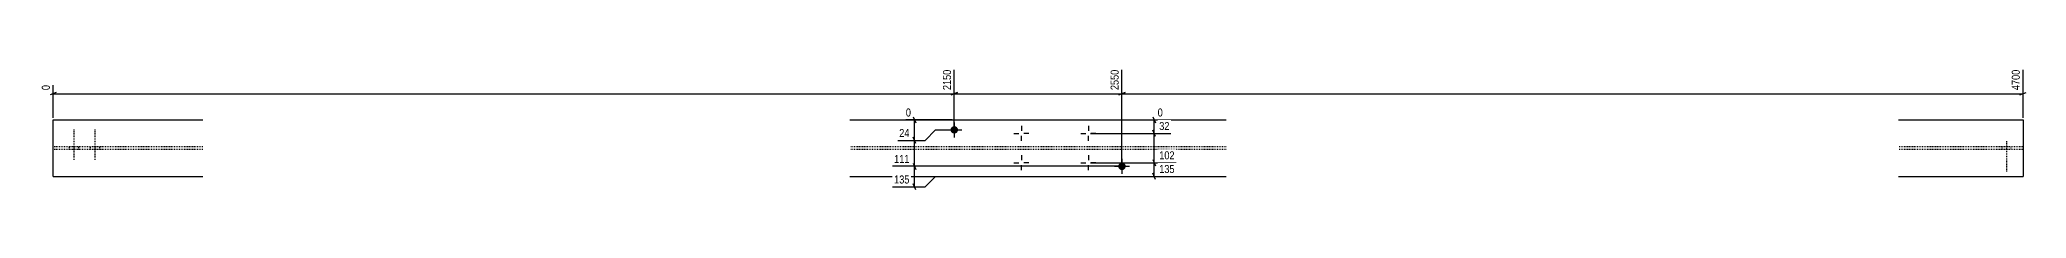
# Model space of a CAD drawing. Header units: millimetres. Extents: x 15 to 16351, y 11 to 573.
# Drawn here: x 11611 to 16351, y 15 to 306 of the extents above; entities that cross this region are included whole.
import ezdxf

# ---------------------------------------------------------------- set-up
doc = ezdxf.new("R2010")
doc.units = ezdxf.units.MM
doc.linetypes.add('DXK_LINE_DOT2', pattern=[3.9198, 1.9599, -1.9599])
doc.layers.add('MÅLSÆTNING', color=7, linetype='Continuous')
doc.layers.add('STÅL', color=7, linetype='Continuous')
doc.styles.add('Arial Narrow', font='ARIALN.TTF', dxfattribs={"height": 0.2})

msp = doc.modelspace()

# ---------------------------------------------------------------- hatches: boundary and pattern name
at = {"layer": 'STÅL', "linetype": 'Continuous'}
for points in [[(13802.2, 158.5, -1), (13784.2, 158.5, -1)], [(14202.2, 71.5, -1), (14184.2, 71.5, -1)]]:
    msp.add_hatch(color=3, dxfattribs=at).paths.add_polyline_path(points)

# ---------------------------------------------------------------- linework, layer by layer
at = {"layer": 'MÅLSÆTNING', "color": 7, "linetype": 'Continuous'}
for p, q in [((13793.2, 163.5), (13793.2, 302.3)), ((13793.2, 163.5), (13793.2, 302.3)), ((14193.2, 76.5), (14193.2, 302.3)), ((14193.2, 76.5), (14193.2, 302.3)), ((16343.2, 187.5), (16343.2, 302.3)), ((11650.7, 248), (11635.7, 242)), ((11643.2, 187.5), (11643.2, 265.7)), ((11643.2, 245), (13793.2, 245)), ((13800.7, 248), (13785.7, 242)), ((13785.7, 242), (13800.7, 248)), ((13793.2, 245), (14193.2, 245)), ((14200.7, 248), (14185.7, 242)), ((14185.7, 242), (14200.7, 248)), ((14193.2, 245), (16343.2, 245)), ((16335.7, 242), (16350.7, 248)), ((13695.3, 190), (13701.3, 175)), ((14266.9, 190), (14272.9, 175)), ((13788.2, 182.5), (13677.6, 182.5)), ((13698.3, 133.5), (13698.3, 182.5)), ((13723.3, 133.5), (13748.3, 158.5)), ((13723.3, 133.5), (13748.3, 158.5)), ((13748.3, 158.5), (13788.2, 158.5)), ((13748.3, 158.5), (13788.2, 158.5)), ((14118.2, 150.2), (14310.1, 150.2)), ((14118.2, 150.2), (14310.1, 150.2)), ((14198.2, 182.5), (14290.6, 182.5)), ((14272.9, 142.7), (14266.9, 157.7)), ((14272.9, 142.7), (14266.9, 157.7)), ((14269.9, 150.2), (14269.9, 182.5)), ((14269.9, 80.2), (14269.9, 150.2)), ((13658.1, 133.5), (13723.3, 133.5)), ((13658.1, 133.5), (13723.3, 133.5)), ((13701.3, 126), (13695.3, 141)), ((13701.3, 126), (13695.3, 141)), ((13698.3, 71.5), (13698.3, 133.5)), ((14188.2, 71.5), (13645.9, 71.5)), ((14188.2, 71.5), (13645.9, 71.5)), ((13695.3, 79), (13701.3, 64)), ((13695.3, 79), (13701.3, 64)), ((13698.3, 22.5), (13698.3, 71.5)), ((13723.3, 22.5), (13748.3, 47.5)), ((13748.3, 47.5), (13788.2, 47.5)), ((14118.2, 80.2), (14322.3, 80.2)), ((14118.2, 80.2), (14322.3, 80.2)), ((14198.2, 47.5), (14322.3, 47.5)), ((14266.9, 87.7), (14272.9, 72.7)), ((14266.9, 87.7), (14272.9, 72.7)), ((14272.9, 40), (14266.9, 55)), ((14269.9, 47.5), (14269.9, 80.2)), ((13645.9, 22.5), (13723.3, 22.5)), ((13701.3, 15), (13695.3, 30))]:
    msp.add_line(p, q, dxfattribs=at)
at = {"layer": 'STÅL', "color": 2, "linetype": 'Continuous'}
for p, q in [((11643.2, 182.5), (12000.5, 182.5)), ((11643.2, 47.5), (11643.2, 182.5)), ((13544.2, 182.5), (14441.8, 182.5)), ((16045.9, 182.5), (16343.2, 182.5)), ((16343.2, 182.5), (16343.2, 47.5)), ((11643.2, 47.5), (12000.5, 47.5)), ((13544.2, 47.5), (14441.8, 47.5)), ((16045.9, 47.5), (16343.2, 47.5))]:
    msp.add_line(p, q, dxfattribs=at)
at = {"layer": 'STÅL', "color": 3, "linetype": 'DXK_LINE_DOT2'}
for p, q in [((11693.2, 86.7), (11693.2, 159.7)), ((11743.2, 86.7), (11743.2, 159.7)), ((11682.2, 111.7), (11682.2, 118.3)), ((11704.2, 111.7), (11704.2, 118.3)), ((11732.2, 111.7), (11732.2, 118.3)), ((11754.2, 111.7), (11754.2, 118.3)), ((16292.2, 118.3), (16292.2, 111.7)), ((16303.2, 131.3), (16303.2, 58.3)), ((16314.2, 118.3), (16314.2, 111.7))]:
    msp.add_line(p, q, dxfattribs=at)
at = {"layer": 'STÅL', "color": 3, "linetype": 'Continuous'}
for p, q in [((13775.2, 158.5), (13811.2, 158.5)), ((13793.2, 176.5), (13793.2, 140.5)), ((13935.2, 150.2), (13947.2, 150.2)), ((13953.2, 168.2), (13953.2, 156.2)), ((13953.2, 132.2), (13953.2, 144.2)), ((13971.2, 150.2), (13959.2, 150.2)), ((14095.2, 150.2), (14107.2, 150.2)), ((14113.2, 168.2), (14113.2, 156.2)), ((14113.2, 132.2), (14113.2, 144.2)), ((14131.2, 150.2), (14119.2, 150.2)), ((13953.2, 98.2), (13953.2, 86.2)), ((14113.2, 98.2), (14113.2, 86.2)), ((13935.2, 80.2), (13947.2, 80.2)), ((13953.2, 62.2), (13953.2, 74.2)), ((13971.2, 80.2), (13959.2, 80.2)), ((14095.2, 80.2), (14107.2, 80.2)), ((14113.2, 62.2), (14113.2, 74.2)), ((14131.2, 80.2), (14119.2, 80.2)), ((14175.2, 71.5), (14211.2, 71.5)), ((14193.2, 89.5), (14193.2, 53.5))]:
    msp.add_line(p, q, dxfattribs=at)
at = {"layer": 'STÅL', "color": 7, "linetype": 'DXK_LINE_DOT2'}
for p, q in [((12000.5, 118.3), (11643.2, 118.3)), ((12000.5, 111.7), (11643.2, 111.7)), ((14441.8, 118.3), (13544.2, 118.3)), ((14441.8, 111.7), (13544.2, 111.7)), ((16343.2, 118.3), (16045.9, 118.3)), ((16343.2, 111.7), (16045.9, 111.7))]:
    msp.add_line(p, q, dxfattribs=at)

# ---------------------------------------------------------------- next in the draw order: wipeouts: each hides what was drawn before it
at = {"color": 0, "linetype": 'Continuous'}
for points in [[(13789.2, 306.2), (13761.2, 306.2), (13761.2, 249.5), (13789.2, 249.5)], [(14189.2, 306.2), (14161.2, 306.2), (14161.2, 249.5), (14189.2, 249.5)], [(16339.2, 306.2), (16311.2, 306.2), (16311.2, 249.5), (16339.2, 249.5)], [(11639.2, 269.7), (11611.2, 269.7), (11611.2, 249.5), (11639.2, 249.5)], [(13693.8, 186.5), (13693.8, 214.5), (13673.6, 214.5), (13673.6, 186.5)], [(14294.6, 186.5), (14294.6, 214.5), (14274.4, 214.5), (14274.4, 186.5)], [(13690.1, 75.5), (13690.1, 103.5), (13645.6, 103.5), (13645.6, 75.5)], [(14322.6, 84.2), (14322.6, 112.2), (14278.1, 112.2), (14278.1, 84.2)]]:
    msp.add_wipeout(points, dxfattribs=at).dxf.layer = 'MÅLSÆTNING'

# ---------------------------------------------------------------- next in the draw order: texts
at = {"layer": 'MÅLSÆTNING', "color": 3, "linetype": 'Continuous', "style": 'Arial Narrow'}
for s, height, p in [('2150', 19.09, (13785.2, 253.5)), ('2550', 19.09, (14185.2, 253.5)), ('4700', 19.09, (16335.2, 253.5)), ('0', 19.1, (11635.2, 253.5))]:
    msp.add_text(s, height=height, rotation=90.0002, dxfattribs=at).set_placement(p)
for s, height, p in [('0', 19.1, (13677.6, 190.5)), ('0', 19.1, (14278.4, 190.5)), ('111', 19.09, (13649.6, 79.5))]:
    msp.add_text(s, height=height, dxfattribs=at).set_placement(p)

# ---------------------------------------------------------------- next in the draw order: wipeouts: each hides what was drawn before it
at = {"color": 0, "linetype": 'Continuous'}
for points in [[(13690.1, 137.5), (13690.1, 165.5), (13657.8, 165.5), (13657.8, 137.5)], [(13690.1, 26.5), (13690.1, 54.5), (13645.6, 54.5), (13645.6, 26.5)], [(14322.6, 51.5), (14322.6, 79.5), (14278.1, 79.5), (14278.1, 51.5)]]:
    msp.add_wipeout(points, dxfattribs=at).dxf.layer = 'MÅLSÆTNING'

# ---------------------------------------------------------------- next in the draw order: texts
at = {"layer": 'MÅLSÆTNING', "color": 3, "linetype": 'Continuous', "style": 'Arial Narrow'}
for s, p in [('24', (13661.8, 141.5)), ('102', (14282.1, 88.2)), ('135', (13649.6, 30.5)), ('135', (14282.1, 55.5))]:
    msp.add_text(s, height=19.09, dxfattribs=at).set_placement(p)

# ---------------------------------------------------------------- next in the draw order: wipeouts: each hides what was drawn before it
at = {"color": 0, "linetype": 'Continuous'}
msp.add_wipeout([(14310.5, 154.2), (14310.5, 182.2), (14278.1, 182.2), (14278.1, 154.2)], dxfattribs=at).dxf.layer = 'MÅLSÆTNING'

# ---------------------------------------------------------------- next in the draw order: texts
at = {"layer": 'MÅLSÆTNING', "color": 3, "linetype": 'Continuous', "style": 'Arial Narrow'}
msp.add_text('32', height=19.09, dxfattribs=at).set_placement((14282.1, 158.2))

doc.saveas('drawing.dxf')
